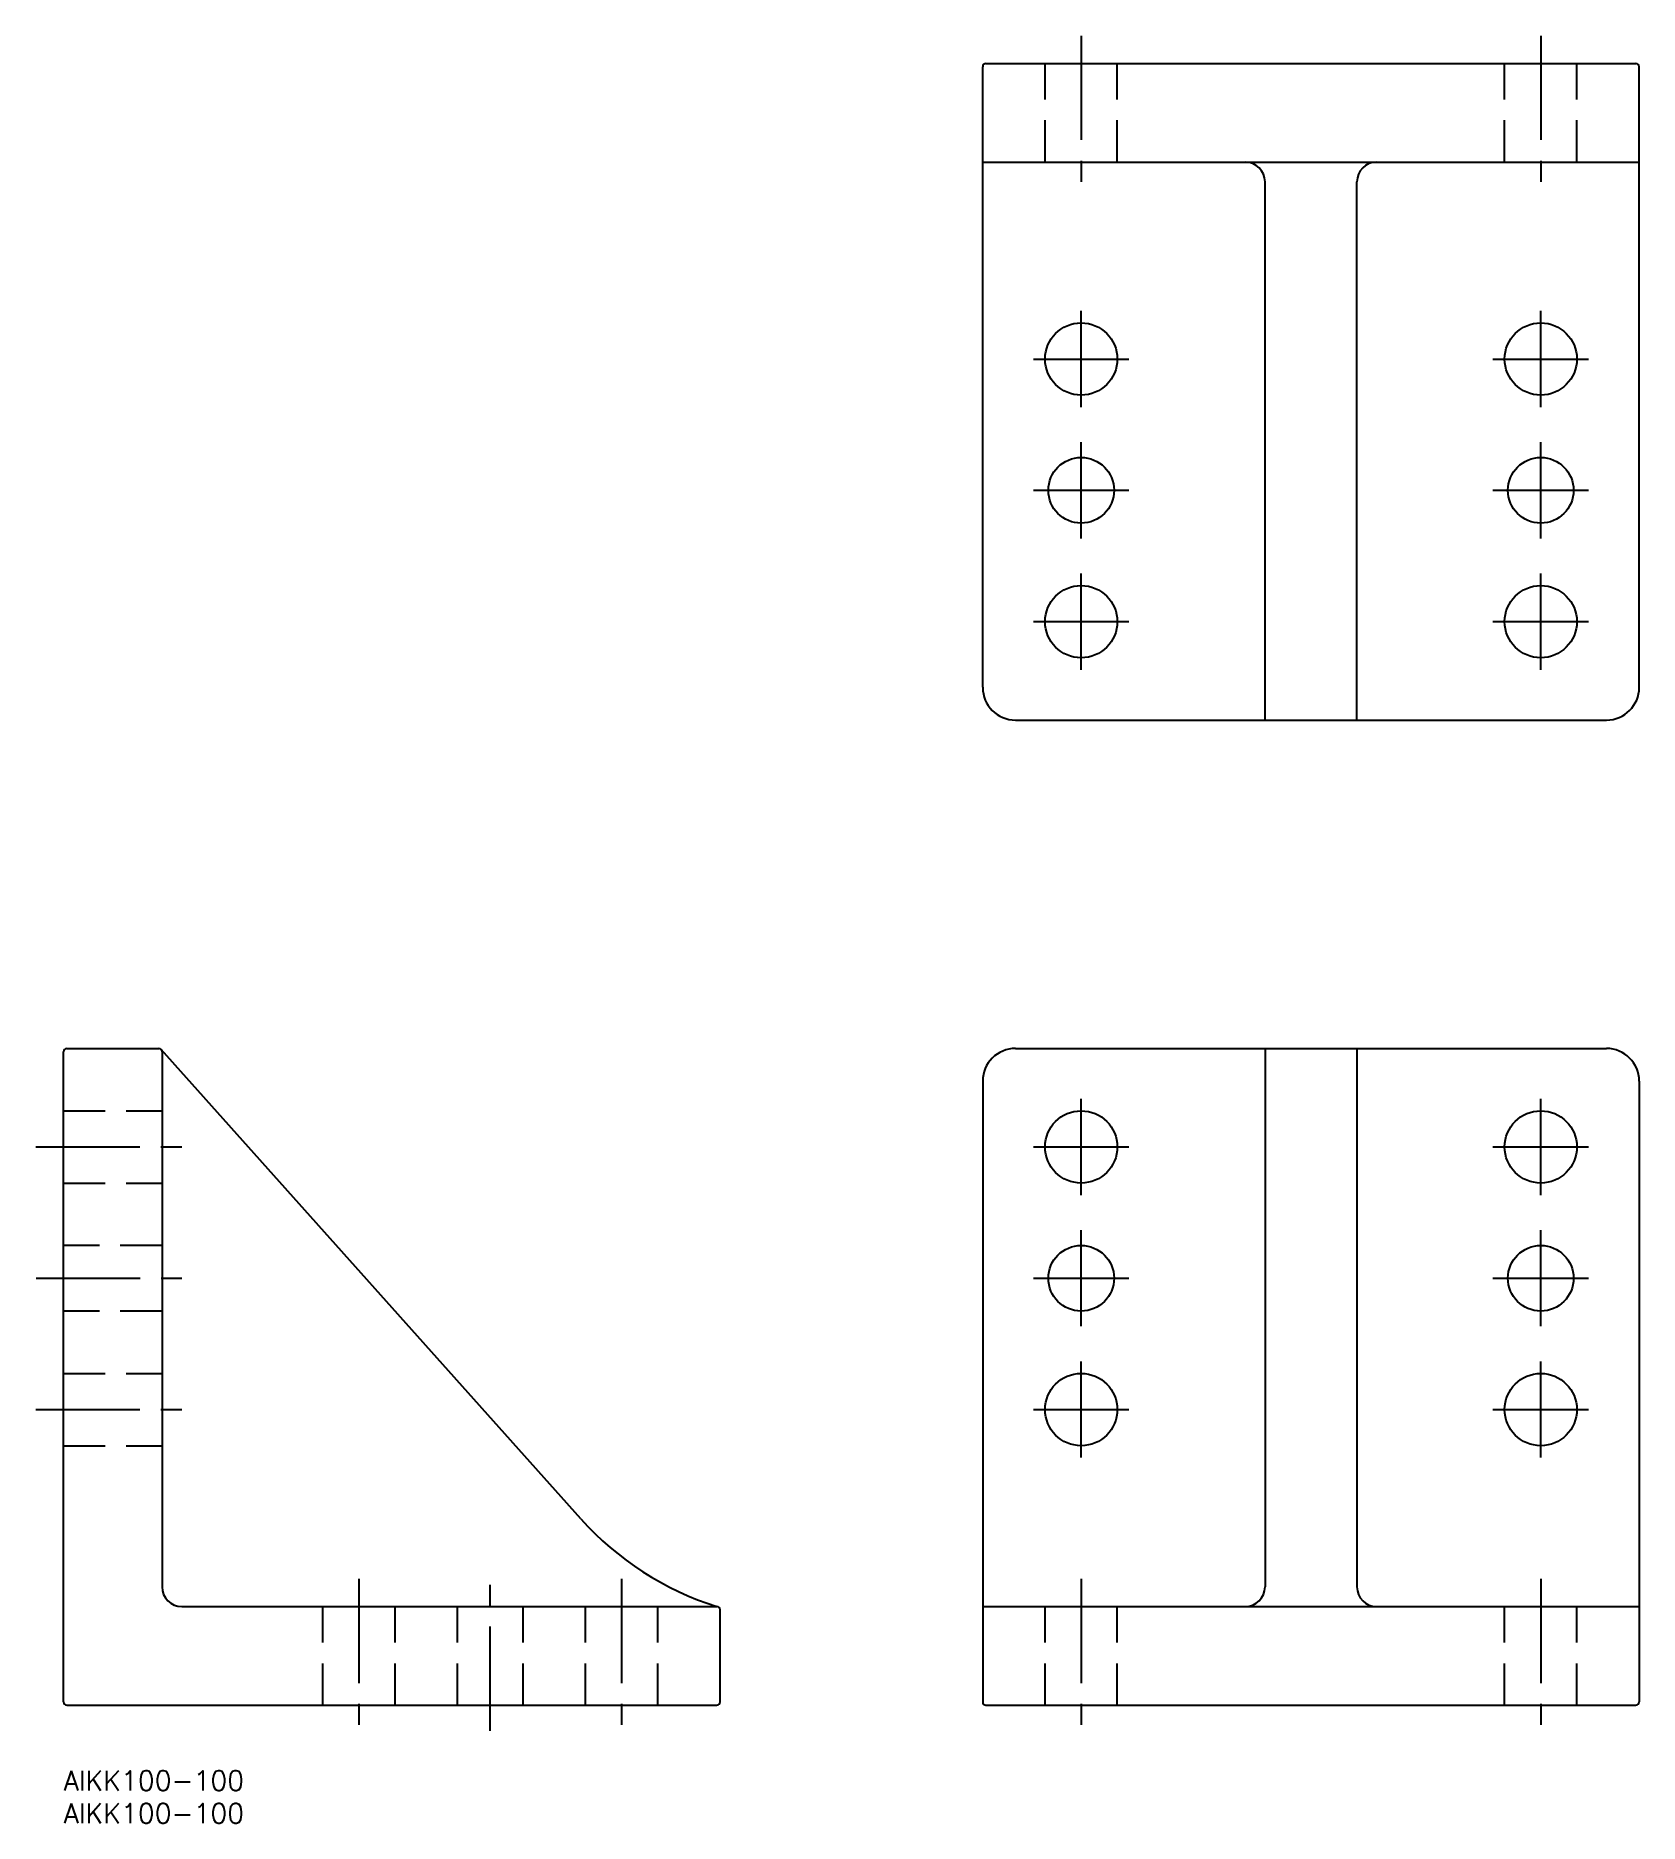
# Model space of a CAD drawing. Extents: x -4 to 240, y -8 to 264.
import ezdxf

# ---------------------------------------------------------------- set-up
doc = ezdxf.new("R2010")
doc.units = 0
doc.header["$LTSCALE"] = 0.5
doc.linetypes.add('CENTER', pattern=[50.8, 31.75, -6.35, 6.35, -6.35])
doc.linetypes.add('DASHED', pattern=[19.05, 12.7, -6.35])
for name, color, linetype in [('MSM_CENTER', 1, 'CENTER'), ('MSM_CONTINUOUS', 7, 'CONTINUOUS'), ('MSM_DASHED', 4, 'DASHED'), ('MSM_PART_NUMBER', 7, 'CONTINUOUS')]:
    doc.layers.add(name, color=color, linetype=linetype)
doc.styles.get("Standard").update_dxf_attribs({"font": 'txt.shx', "height": 3, "bigfont": 'bigfont.shx'})

# ---------------------------------------------------------------- blocks, each defined once
blk = doc.blocks.new('*U41')
at = {"layer": 'MSM_PART_NUMBER'}
blk.add_text('AIKK100-100', height=3, dxfattribs=at).set_placement((0, -3))
blk = doc.blocks.new('*U42')
at = {"layer": 'MSM_PART_NUMBER'}
blk.add_text('AIKK100-100', height=3, dxfattribs=at).set_placement((0, -8))

msp = doc.modelspace()

# ---------------------------------------------------------------- linework, layer by layer
at = {"layer": 'MSM_CENTER'}
for p, q in [((155, 264.23), (155, 240.77)), ((225, 264.23), (225, 240.77)), ((155, 207.68), (155, 222.32)), ((225, 207.68), (225, 222.32)), ((147.72, 215), (162.28, 215)), ((217.72, 215), (232.28, 215)), ((155, 187.68), (155, 202.32)), ((225, 187.68), (225, 202.32)), ((147.72, 195), (162.28, 195)), ((217.72, 195), (232.28, 195)), ((155, 167.68), (155, 182.32)), ((225, 167.68), (225, 182.32)), ((147.72, 175), (162.28, 175)), ((217.72, 175), (232.28, 175)), ((155, 87.68), (155, 102.32)), ((225, 87.68), (225, 102.32)), ((-4.23, 95), (19.23, 95)), ((147.72, 95), (162.28, 95)), ((217.72, 95), (232.28, 95)), ((155, 67.68), (155, 82.32)), ((225, 67.68), (225, 82.32)), ((-4.19, 75), (19.3, 75)), ((147.72, 75), (162.28, 75)), ((217.72, 75), (232.28, 75)), ((155, 47.68), (155, 62.32)), ((225, 47.68), (225, 62.32)), ((-4.23, 55), (19.23, 55)), ((147.72, 55), (162.28, 55)), ((217.72, 55), (232.28, 55)), ((45, 29.23), (45, 5.77)), ((65, 6.09), (65, 28.52)), ((85, 29.23), (85, 5.77)), ((155, 29.23), (155, 5.77)), ((225, 29.23), (225, 5.77))]:
    msp.add_line(p, q, dxfattribs=at)
at = {"layer": 'MSM_CONTINUOUS'}
for p, q in [((140, 165), (140, 259.5)), ((140.5, 260), (239.5, 260)), ((240, 165), (240, 259.5)), ((140, 245), (240, 245)), ((183, 160), (183, 242)), ((197, 160), (197, 242)), ((145, 160), (235, 160)), ((0, 10.5), (0, 109.5)), ((0.5, 110), (14.5, 110)), ((78.8, 38.36), (14.87, 109.83)), ((15, 109.5), (15, 28)), ((145, 110), (235, 110)), ((183, 110), (183, 28)), ((197, 110), (197, 28)), ((140, 105), (140, 10.5)), ((240, 105), (240, 10.5)), ((18, 25), (99.5, 25)), ((140, 25), (240, 25)), ((100, 10.5), (100, 24.5)), ((0.5, 10), (99.5, 10)), ((140.5, 10), (239.5, 10))]:
    msp.add_line(p, q, dxfattribs=at)
for centre, radius in [((155, 215), 5.5), ((225, 215), 5.5), ((155, 195), 5), ((225, 195), 5), ((155, 175), 5.5), ((225, 175), 5.5), ((155, 95), 5.5), ((225, 95), 5.5), ((155, 75), 5), ((225, 75), 5), ((155, 55), 5.5), ((225, 55), 5.5)]:
    msp.add_circle(centre, radius, dxfattribs=at)
for centre, radius, start, end in [((140.5, 259.5), 0.5, 90, 180), ((239.5, 259.5), 0.5, 0, 90), ((180, 242), 3, 0, 90), ((200, 242), 3, 90, 180), ((145, 165), 5, 180, 270), ((235, 165), 5, 270, 0), ((0.5, 109.5), 0.5, 90, 180), ((14.5, 109.5), 0.5, 0, 90), ((145, 105), 5, 90, 180), ((235, 105), 5, 0, 90), ((113.62, 69.61), 46.79, 221.9072, 252.4351), ((18, 28), 3, 180, 270), ((180, 28), 3, 270, 0), ((200, 28), 3, 180, 270), ((99.5, 24.5), 0.5, 0, 90), ((0.5, 10.5), 0.5, 180, 270), ((99.5, 10.5), 0.5, 270, 0), ((140.5, 10.5), 0.5, 180, 270), ((239.5, 10.5), 0.5, 270, 0)]:
    msp.add_arc(centre, radius, start, end, dxfattribs=at)
at = {"layer": 'MSM_DASHED'}
for p, q in [((149.5, 245), (149.5, 260)), ((160.5, 245), (160.5, 260)), ((219.5, 245), (219.5, 260)), ((230.5, 245), (230.5, 260)), ((0, 100.5), (15, 100.5)), ((0, 89.5), (15, 89.5)), ((15, 80), (0, 80)), ((15, 70), (0, 70)), ((0, 60.5), (15, 60.5)), ((0, 49.5), (15, 49.5)), ((39.5, 10), (39.5, 25)), ((50.5, 10), (50.5, 25)), ((60, 10), (60, 25)), ((70, 10), (70, 25)), ((79.5, 10), (79.5, 25)), ((90.5, 10), (90.5, 25)), ((149.5, 10), (149.5, 25)), ((160.5, 10), (160.5, 25)), ((219.5, 10), (219.5, 25)), ((230.5, 10), (230.5, 25))]:
    msp.add_line(p, q, dxfattribs=at)

# ---------------------------------------------------------------- block references
at = {"layer": 'MSM_CONTINUOUS'}
for name in ['*U41', '*U42']:
    msp.add_blockref(name, (0, 0), dxfattribs=at)

doc.saveas('drawing.dxf')
